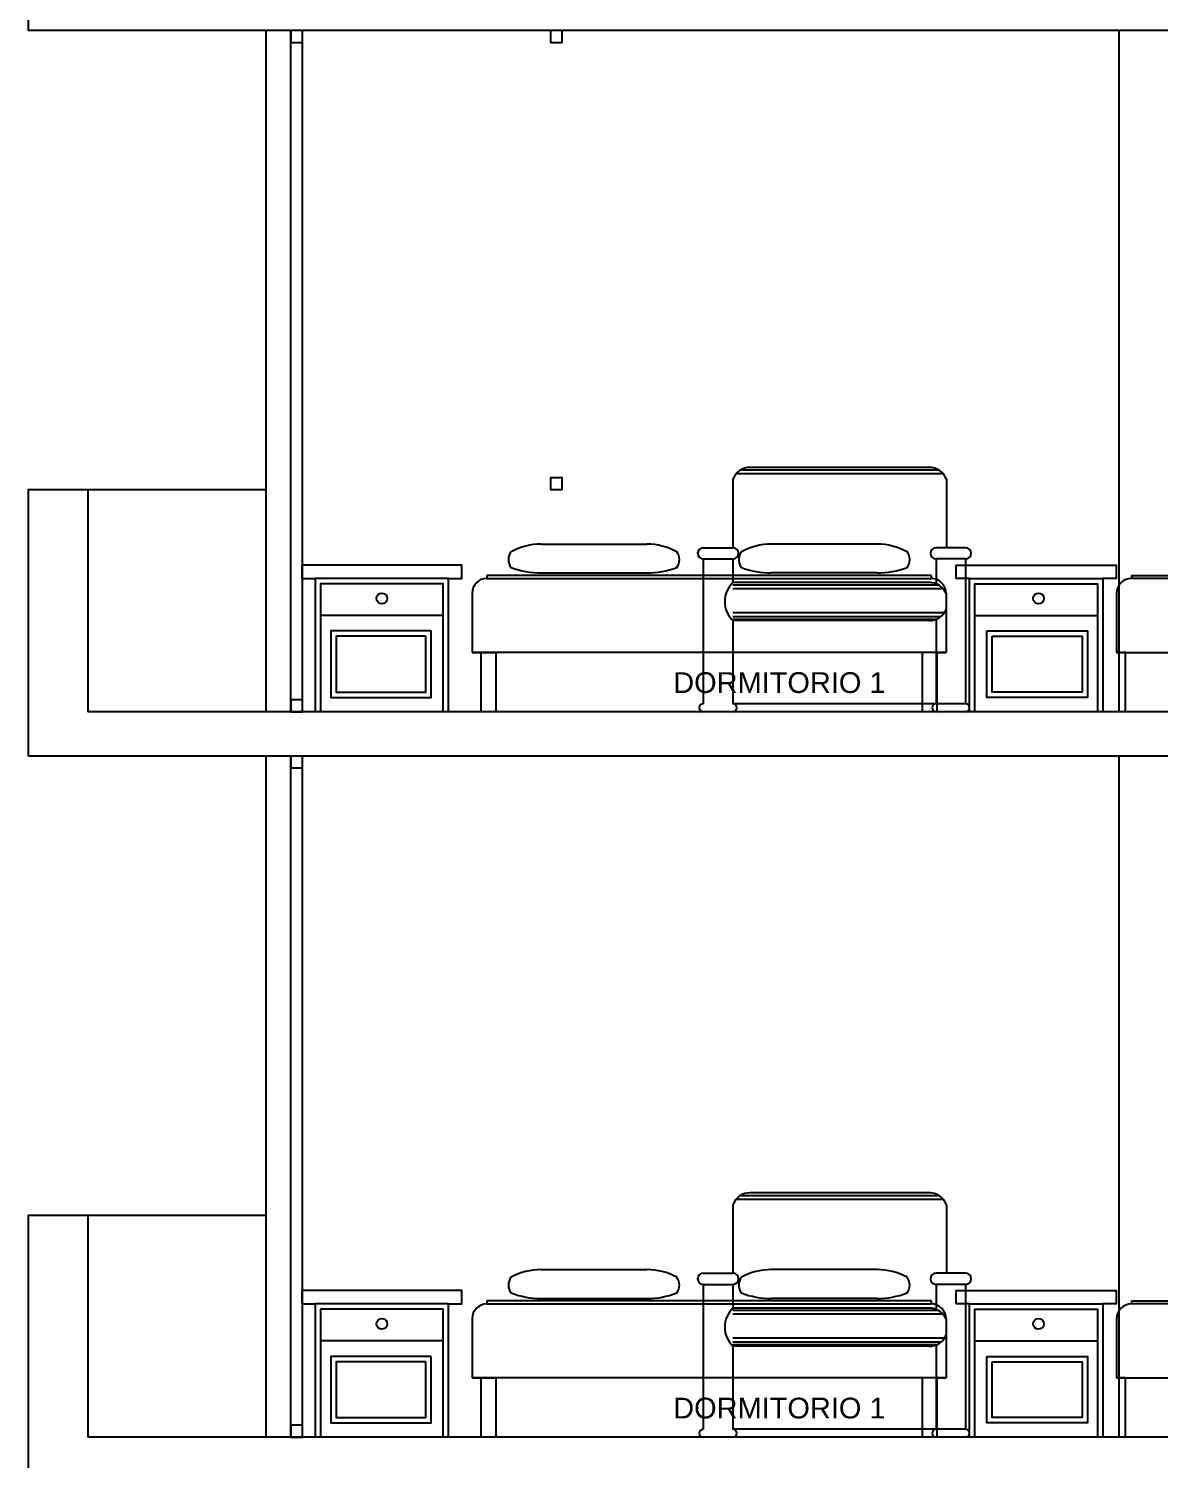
# Model space of a CAD drawing. Header units: millimetres. Extents: x 1217 to 2428, y 234 to 644.
# Drawn here: x 2231.036 to 2234.854, y 418.976 to 423.808 of the extents above; entities that cross this region are included whole.
import ezdxf

# ---------------------------------------------------------------- set-up
doc = ezdxf.new("R2010")
doc.units = ezdxf.units.MM
for name, color, linetype in [('0.1', 251, 'Continuous'), ('0.2', 2, 'Continuous'), ('0.3', 6, 'Continuous'), ('MURO', 5, 'Continuous'), ('Texto', 1, 'Continuous')]:
    doc.layers.add(name, color=color, linetype=linetype)
doc.styles.get("Standard").update_dxf_attribs({"font": 'arial.ttf'})

msp = doc.modelspace()

# ---------------------------------------------------------------- linework, layer by layer
at = {"layer": '0.1', "linetype": 'ByBlock'}
for p, q in [((2234.083707714443, 421.961020088465, -5.448792010253042e-07), (2232.583693896002, 421.9610200875337, -5.448792010253042e-07)), ((2232.583697702201, 421.9510200868259, -5.448792010253042e-07), (2234.083717067017, 421.9510200868259, -5.448792010253042e-07)), ((2234.759894773498, 421.9610200887135, -3.406358667695992e-07), (2236.659908591963, 421.9610200875338, -3.406358667695992e-07)), ((2236.659904785764, 421.951020086826, -3.406358667695992e-07), (2234.759908592, 421.951020086826, -3.406358667695992e-07)), ((2232.533707714455, 421.9010200879435, -5.448792010253042e-07), (2232.533707714455, 421.7010200877572, -5.448792010253042e-07)), ((2234.133707714431, 421.9010200879435, -5.448792010253042e-07), (2234.133707714431, 421.7010200877572, -5.448792010253042e-07)), ((2234.709894773511, 421.9010200879436, -3.406358667695992e-07), (2234.709894773511, 421.7010200877573, -3.406358667695992e-07)), ((2234.133707714431, 421.7010200877572, -5.448792010253042e-07), (2232.533707714455, 421.7010200868259, -5.448792010253042e-07)), ((2232.533707714455, 421.7010200877572, -5.448792010253042e-07), (2232.613707714471, 421.7010200877572, -5.448792010253042e-07)), ((2232.563707714482, 421.7010200877572, -5.448792010253042e-07), (2232.533707714455, 421.7010200877572, -5.448792010253042e-07)), ((2232.563707714482, 421.501020087571, -5.448792010253042e-07), (2232.563707714482, 421.7010200877572, -5.448792010253042e-07)), ((2232.613707714471, 421.7010200877572, -5.448792010253042e-07), (2232.613707714471, 421.501020087571, -5.448792010253042e-07)), ((2234.133707714431, 421.7010200877572, -5.448792010253042e-07), (2234.053707714415, 421.7010200877572, -5.448792010253042e-07)), ((2234.103707714403, 421.7010200877572, -5.448792010253042e-07), (2234.133707714431, 421.7010200877572, -5.448792010253042e-07)), ((2234.103707714403, 421.501020087571, -5.448792010253042e-07), (2234.103707714403, 421.7010200877572, -5.448792010253042e-07)), ((2234.709894773511, 421.7010200877573, -3.406358667695992e-07), (2234.789894773528, 421.7010200877573, -3.406358667695992e-07)), ((2234.739894773539, 421.7010200877573, -3.406358667695992e-07), (2234.709894773511, 421.7010200877573, -3.406358667695992e-07)), ((2234.739894773539, 421.7010200879727, -3.406358667695992e-07), (2236.709894773511, 421.701020086826, -3.406358667695992e-07)), ((2234.739894773539, 421.5010200875711, -3.406358667695992e-07), (2234.739894773539, 421.7010200877573, -3.406358667695992e-07)), ((2234.083707714443, 419.5110104386209, -4.97990662228745e-07), (2232.583693896002, 419.5110104376896, -4.97990662228745e-07)), ((2234.759894773498, 419.5110104388694, -2.9374732797304e-07), (2236.659908591963, 419.5110104376897, -2.9374732797304e-07)), ((2232.583697702201, 419.5010104369818, -4.97990662228745e-07), (2234.083717067017, 419.5010104369818, -4.97990662228745e-07)), ((2236.659904785764, 419.5010104369819, -2.9374732797304e-07), (2234.759908592, 419.5010104369819, -2.9374732797304e-07)), ((2232.533707714455, 419.4510104380994, -4.97990662228745e-07), (2232.533707714455, 419.2510104379131, -4.97990662228745e-07)), ((2234.133707714431, 419.4510104380994, -4.97990662228745e-07), (2234.133707714431, 419.2510104379131, -4.97990662228745e-07)), ((2234.709894773511, 419.4510104380995, -2.9374732797304e-07), (2234.709894773511, 419.2510104379132, -2.9374732797304e-07)), ((2234.133707714431, 419.2510104379131, -4.97990662228745e-07), (2232.533707714455, 419.2510104369818, -4.97990662228745e-07)), ((2232.533707714455, 419.2510104379131, -4.97990662228745e-07), (2232.613707714471, 419.2510104379131, -4.97990662228745e-07)), ((2232.563707714482, 419.2510104379131, -4.97990662228745e-07), (2232.533707714455, 419.2510104379131, -4.97990662228745e-07)), ((2232.563707714482, 419.0510104377269, -4.97990662228745e-07), (2232.563707714482, 419.2510104379131, -4.97990662228745e-07)), ((2232.613707714471, 419.2510104379131, -4.97990662228745e-07), (2232.613707714471, 419.0510104377269, -4.97990662228745e-07)), ((2234.133707714431, 419.2510104379131, -4.97990662228745e-07), (2234.053707714415, 419.2510104379131, -4.97990662228745e-07)), ((2234.103707714403, 419.2510104379131, -4.97990662228745e-07), (2234.133707714431, 419.2510104379131, -4.97990662228745e-07)), ((2234.103707714403, 419.0510104377269, -4.97990662228745e-07), (2234.103707714403, 419.2510104379131, -4.97990662228745e-07)), ((2234.709894773511, 419.2510104379132, -2.9374732797304e-07), (2234.789894773528, 419.2510104379132, -2.9374732797304e-07)), ((2234.739894773539, 419.2510104379132, -2.9374732797304e-07), (2234.709894773511, 419.2510104379132, -2.9374732797304e-07)), ((2234.739894773539, 419.2510104381286, -2.9374732797304e-07), (2236.709894773511, 419.2510104369819, -2.9374732797304e-07)), ((2234.739894773539, 419.051010437727, -2.9374732797304e-07), (2234.739894773539, 419.2510104379132, -2.9374732797304e-07))]:
    msp.add_line(p, q, dxfattribs=at)
at = {"layer": '0.1'}
for p, q in [((2234.053707714415, 421.7010200877572, -5.448792010253042e-07), (2234.053707714415, 421.501020087571, -5.448792010253042e-07)), ((2234.053707714415, 419.2510104379131, -4.97990662228745e-07), (2234.053707714415, 419.0510104377269, -4.97990662228745e-07))]:
    msp.add_line(p, q, dxfattribs=at)
at = {"layer": '0.1', "ltscale": 3}
for points, elevation in [([(2231.838075969239, 421.5010200875711), (2231.838075969239, 423.8010202886385)], -3.830394483932581e-07), ([(2231.236081931037, 422.2510231035834), (2231.838081930684, 422.2510231035834)], -3.427312752749645e-07), ([(2231.838075969239, 419.051010437727), (2231.838075969239, 421.3510106387944)], -3.361509095966988e-07), ([(2231.236081931037, 419.8010134537393), (2231.838081930684, 419.8010134537393)], -2.958427364784053e-07)]:
    msp.add_lwpolyline(points, dxfattribs=dict(at, elevation=elevation))
at = {"layer": '0.1', "linetype": 'ByBlock'}
for points, elevation in [([(2234.110818406703, 422.3165038851609), (2233.438311712894, 422.3165038851609)], -4.322386354054841e-07), ([(2234.081114223829, 422.3258342351352), (2233.472724539713, 422.3258342351352)], -4.322386354054841e-07), ([(2234.081114223829, 422.3258342351352), (2233.472724539713, 422.3258342351352)], -4.322386354054841e-07), ([(2233.4141375347, 422.2858067182412), (2233.4141375347, 422.0548775689264)], -4.288094928154546e-07), ([(2233.4141375347, 422.2858067182412), (2233.4141375347, 422.0548775689264)], -4.288094928154546e-07), ([(2234.124699199941, 422.3041884013971), (2233.424430916222, 422.3041884013971)], -4.322386354054841e-07), ([(2234.134992577679, 422.2858067284857), (2234.134992577679, 422.054877573583)], -4.288094928154546e-07), ([(2234.134992577679, 422.2858067284857), (2234.134992577679, 422.054877573583)], -4.288094928154546e-07), ([(2234.134992577679, 422.2858067284857), (2234.134992577679, 422.054877573583)], -4.288094928154546e-07), ([(2233.314137534665, 422.0548775689264), (2233.414137534642, 422.0548775689264)], -4.322386354054841e-07), ([(2233.314137534665, 422.0548775689264), (2233.414137534642, 422.0548775689264)], -4.322386354054841e-07), ([(2233.314137534724, 422.0169336339047), (2233.314137534724, 421.5277191735392)], -4.288094928154546e-07), ([(2233.314137534665, 422.0169336339047), (2233.414137534642, 422.0169336339047)], -4.322386354054841e-07), ([(2233.314137534724, 422.0169336339047), (2233.314137534724, 421.5277191735392)], -4.288094928154546e-07), ([(2233.314137534665, 422.0169336339047), (2233.414137534642, 422.0169336339047)], -4.322386354054841e-07), ([(2233.4141375347, 422.0169336339047), (2233.4141375347, 421.9370747021919)], -4.288094928154546e-07), ([(2233.4141375347, 422.0169336339047), (2233.4141375347, 421.9370747021919)], -4.288094928154546e-07), ([(2234.19997091052, 422.0548775689264), (2234.099970910543, 422.0548775689264)], -5.31572547554495e-07), ([(2234.19997091052, 422.0548775689264), (2234.099970910543, 422.0548775689264)], -5.31572547554495e-07), ([(2234.099970910543, 422.0169336339047), (2234.099970910543, 421.9370747021919)], -5.281434049644656e-07), ([(2234.19997091052, 422.0169336339047), (2234.099970910543, 422.0169336339047)], -5.31572547554495e-07), ([(2234.099970910543, 422.0169336339047), (2234.099970910543, 421.9370747021919)], -5.281434049644656e-07), ([(2234.19997091052, 422.0169336339047), (2234.099970910543, 422.0169336339047)], -5.31572547554495e-07), ([(2234.19997091052, 422.0169336339047), (2234.19997091052, 421.5277191735392)], -5.281434049644656e-07), ([(2234.19997091052, 422.0169336339047), (2234.19997091052, 421.5277191735392)], -5.281434049644656e-07), ([(2232.453890154419, 421.9510200868259), (2232.498890154461, 421.9510200868259), (2232.498890154461, 421.9960200867514), (2232.003890154465, 421.9960200867514), (2231.958890154423, 421.9960200867514), (2231.958890154423, 421.9510200868259), (2232.003890154465, 421.9510200868259)], -5.456669367695108e-07), ([(2234.213525274467, 421.9510200868259), (2234.168525274425, 421.9510200868259), (2234.168525274425, 421.9960200867514), (2234.66352527442, 421.9960200867514), (2234.708525274462, 421.9960200867514), (2234.708525274462, 421.9510200868259), (2234.66352527442, 421.9510200868259)], -5.456669367695108e-07), ([(2232.453890154419, 421.501020087571), (2232.453890154419, 421.9510200868259), (2232.003890154465, 421.9510200868259), (2232.003890154465, 421.501020087571)], -5.456669367695108e-07), ([(2232.435890154495, 421.501020087571), (2232.435890154495, 421.9330200876008), (2232.021890154505, 421.9330200876008), (2232.021890154505, 421.501020087571)], -5.456669367695108e-07), ([(2232.583693896002, 421.9610200875337), (2232.583707714501, 421.9510200877572)], -5.448792010253042e-07), ([(2234.081114129765, 421.9370747021919), (2233.4141375347, 421.9370747021919)], -4.322386354054841e-07), ([(2234.081114129765, 421.9370747021919), (2233.4141375347, 421.9370747021919)], -4.322386354054841e-07), ([(2234.10918075634, 421.9287550346514), (2233.4141375347, 421.9287550346514)], -4.322386354054841e-07), ([(2234.083707714443, 421.9610200875337), (2234.083693895944, 421.9510200877572)], -5.448792010253042e-07), ([(2234.213525274467, 421.501020087571), (2234.213525274467, 421.9510200868259), (2234.66352527442, 421.9510200868259), (2234.66352527442, 421.501020087571)], -5.456669367695108e-07), ([(2234.231525274391, 421.501020087571), (2234.231525274391, 421.9330200876008), (2234.64552527438, 421.9330200876008), (2234.64552527438, 421.501020087571)], -5.456669367695108e-07), ([(2234.7598947735, 421.9610200875338), (2234.759908591998, 421.9510200877573)], -3.406358667695992e-07), ([(2234.124197901188, 421.9160300334503), (2233.4141375347, 421.9160300334503)], -4.322386354054841e-07), ([(2234.124197901188, 421.9160300334503), (2233.4141375347, 421.9160300334503)], -4.322386354054841e-07), ([(2234.134992575816, 421.8485114397069), (2234.134992575816, 421.8970471871605)], -4.322386354054841e-07), ([(2232.435890154495, 421.8261150705526), (2232.021890154505, 421.8261150705526)], -5.415667795283774e-07), ([(2234.12837537025, 421.8351037920972), (2233.4141375347, 421.8351037920972)], -4.322386354054841e-07), ([(2234.231525274391, 421.8261150705526), (2234.64552527438, 421.8261150705526)], -5.415667795283774e-07), ([(2234.115836845323, 421.8214045548399), (2233.4141375347, 421.8214045548399)], -4.322386354054841e-07), ([(2234.099970910543, 421.8123471615424), (2233.4141375347, 421.8123471615424)], -4.322386354054841e-07), ([(2234.099970910543, 421.8123471615424), (2233.4141375347, 421.8123471615424)], -4.322386354054841e-07), ([(2233.4141375347, 421.8084839246755), (2233.4141375347, 421.5277191735392)], -4.288094928154546e-07), ([(2234.076405549092, 421.8084839246755), (2233.4141375347, 421.8084839246755)], -4.322386354054841e-07), ([(2233.4141375347, 421.8084839246755), (2233.4141375347, 421.5277191735392)], -4.288094928154546e-07), ([(2234.076405549092, 421.8084839246755), (2233.4141375347, 421.8084839246755)], -4.322386354054841e-07), ([(2234.099970910543, 421.8123471615424), (2234.099970910543, 421.5315824104061)], -4.322386354054841e-07), ([(2234.099970910543, 421.8084839246755), (2234.099970910543, 421.5277191735392)], -5.281434049644656e-07), ([(2234.19997091052, 421.5277191735392), (2233.4141375347, 421.5277191735392)], -4.288094928154546e-07), ([(2234.19997091052, 421.5277191735392), (2233.4141375347, 421.5277191735392)], -4.288094928154546e-07), ([(2234.124699199941, 419.854178751553), (2233.424430916222, 419.854178751553)], -3.853500966089249e-07), ([(2234.110818406703, 419.8664942353168), (2233.438311712894, 419.8664942353168)], -3.853500966089249e-07), ([(2234.081114223829, 419.8758245852911), (2233.472724539713, 419.8758245852911)], -3.853500966089249e-07), ([(2234.081114223829, 419.8758245852911), (2233.472724539713, 419.8758245852911)], -3.853500966089249e-07), ([(2233.4141375347, 419.8357970683971), (2233.4141375347, 419.6048679190823)], -3.819209540188954e-07), ([(2233.4141375347, 419.8357970683971), (2233.4141375347, 419.6048679190823)], -3.819209540188954e-07), ([(2234.134992577679, 419.8357970786416), (2234.134992577679, 419.6048679237389)], -3.819209540188954e-07), ([(2234.134992577679, 419.8357970786416), (2234.134992577679, 419.6048679237389)], -3.819209540188954e-07), ([(2234.134992577679, 419.8357970786416), (2234.134992577679, 419.6048679237389)], -3.819209540188954e-07), ([(2233.314137534665, 419.6048679190823), (2233.414137534642, 419.6048679190823)], -3.853500966089249e-07), ([(2233.314137534665, 419.6048679190823), (2233.414137534642, 419.6048679190823)], -3.853500966089249e-07), ([(2234.19997091052, 419.6048679190823), (2234.099970910543, 419.6048679190823)], -4.846840087579359e-07), ([(2234.19997091052, 419.6048679190823), (2234.099970910543, 419.6048679190823)], -4.846840087579359e-07), ([(2233.314137534724, 419.5669239840606), (2233.314137534724, 419.0777095236951)], -3.819209540188954e-07), ([(2233.314137534665, 419.5669239840606), (2233.414137534642, 419.5669239840606)], -3.853500966089249e-07), ([(2233.314137534724, 419.5669239840606), (2233.314137534724, 419.0777095236951)], -3.819209540188954e-07), ([(2233.314137534665, 419.5669239840606), (2233.414137534642, 419.5669239840606)], -3.853500966089249e-07), ([(2233.4141375347, 419.5669239840606), (2233.4141375347, 419.4870650523478)], -3.819209540188954e-07), ([(2233.4141375347, 419.5669239840606), (2233.4141375347, 419.4870650523478)], -3.819209540188954e-07), ([(2234.099970910543, 419.5669239840606), (2234.099970910543, 419.4870650523478)], -4.812548661679064e-07), ([(2234.19997091052, 419.5669239840606), (2234.099970910543, 419.5669239840606)], -4.846840087579359e-07), ([(2234.099970910543, 419.5669239840606), (2234.099970910543, 419.4870650523478)], -4.812548661679064e-07), ([(2234.19997091052, 419.5669239840606), (2234.099970910543, 419.5669239840606)], -4.846840087579359e-07), ([(2234.19997091052, 419.5669239840606), (2234.19997091052, 419.0777095236951)], -4.812548661679064e-07), ([(2234.19997091052, 419.5669239840606), (2234.19997091052, 419.0777095236951)], -4.812548661679064e-07), ([(2232.453890154419, 419.5010104369818), (2232.498890154461, 419.5010104369818), (2232.498890154461, 419.5460104369073), (2232.003890154465, 419.5460104369073), (2231.958890154423, 419.5460104369073), (2231.958890154423, 419.5010104369818), (2232.003890154465, 419.5010104369818)], -4.987783979729517e-07), ([(2232.583693896002, 419.5110104376896), (2232.583707714501, 419.5010104379131)], -4.97990662228745e-07), ([(2234.083707714443, 419.5110104376896), (2234.083693895944, 419.5010104379131)], -4.97990662228745e-07), ([(2234.213525274467, 419.5010104369818), (2234.168525274425, 419.5010104369818), (2234.168525274425, 419.5460104369073), (2234.66352527442, 419.5460104369073), (2234.708525274462, 419.5460104369073), (2234.708525274462, 419.5010104369818), (2234.66352527442, 419.5010104369818)], -4.987783979729517e-07), ([(2234.7598947735, 419.5110104376897), (2234.759908591998, 419.5010104379132)], -2.9374732797304e-07), ([(2232.453890154419, 419.0510104377269), (2232.453890154419, 419.5010104369818), (2232.003890154465, 419.5010104369818), (2232.003890154465, 419.0510104377269)], -4.987783979729517e-07), ([(2232.435890154495, 419.0510104377269), (2232.435890154495, 419.4830104377567), (2232.021890154505, 419.4830104377567), (2232.021890154505, 419.0510104377269)], -4.987783979729517e-07), ([(2234.081114129765, 419.4870650523478), (2233.4141375347, 419.4870650523478)], -3.853500966089249e-07), ([(2234.081114129765, 419.4870650523478), (2233.4141375347, 419.4870650523478)], -3.853500966089249e-07), ([(2234.10918075634, 419.4787453848073), (2233.4141375347, 419.4787453848073)], -3.853500966089249e-07), ([(2234.124197901188, 419.4660203836062), (2233.4141375347, 419.4660203836062)], -3.853500966089249e-07), ([(2234.124197901188, 419.4660203836062), (2233.4141375347, 419.4660203836062)], -3.853500966089249e-07), ([(2234.213525274467, 419.0510104377269), (2234.213525274467, 419.5010104369818), (2234.66352527442, 419.5010104369818), (2234.66352527442, 419.0510104377269)], -4.987783979729517e-07), ([(2234.231525274391, 419.0510104377269), (2234.231525274391, 419.4830104377567), (2234.64552527438, 419.4830104377567), (2234.64552527438, 419.0510104377269)], -4.987783979729517e-07), ([(2234.134992575816, 419.3985017898628), (2234.134992575816, 419.4470375373164)], -3.853500966089249e-07), ([(2232.435890154495, 419.3761054207085), (2232.021890154505, 419.3761054207085)], -4.946782407318182e-07), ([(2234.12837537025, 419.3850941422531), (2233.4141375347, 419.3850941422531)], -3.853500966089249e-07), ([(2234.115836845323, 419.3713949049958), (2233.4141375347, 419.3713949049958)], -3.853500966089249e-07), ([(2234.099970910543, 419.3623375116983), (2233.4141375347, 419.3623375116983)], -3.853500966089249e-07), ([(2234.099970910543, 419.3623375116983), (2233.4141375347, 419.3623375116983)], -3.853500966089249e-07), ([(2233.4141375347, 419.3584742748314), (2233.4141375347, 419.0777095236951)], -3.819209540188954e-07), ([(2234.076405549092, 419.3584742748314), (2233.4141375347, 419.3584742748314)], -3.853500966089249e-07), ([(2233.4141375347, 419.3584742748314), (2233.4141375347, 419.0777095236951)], -3.819209540188954e-07), ([(2234.076405549092, 419.3584742748314), (2233.4141375347, 419.3584742748314)], -3.853500966089249e-07), ([(2234.099970910543, 419.3623375116983), (2234.099970910543, 419.081572760562)], -3.853500966089249e-07), ([(2234.099970910543, 419.3584742748314), (2234.099970910543, 419.0777095236951)], -4.812548661679064e-07), ([(2234.231525274391, 419.3761054207085), (2234.64552527438, 419.3761054207085)], -4.946782407318182e-07), ([(2234.19997091052, 419.0777095236951), (2233.4141375347, 419.0777095236951)], -3.819209540188954e-07), ([(2234.19997091052, 419.0777095236951), (2233.4141375347, 419.0777095236951)], -3.819209540188954e-07)]:
    msp.add_lwpolyline(points, dxfattribs=dict(at, elevation=elevation))
at = {"layer": '0.1'}
for points, elevation in [([(2232.766262997688, 422.0668931945125), (2233.123707384617, 422.0668931963752)], -5.448792010253042e-07), ([(2233.901151771589, 422.0668931945125), (2233.543707384659, 422.0668931963752)], -5.448792010253042e-07), ([(2232.766262997688, 421.9695107226158), (2233.123707384617, 421.9695107244785)], -5.448792010253042e-07), ([(2233.901151771589, 421.9695107226158), (2233.543707384659, 421.9695107244785)], -5.448792010253042e-07), ([(2232.766262997688, 419.6168835446684), (2233.123707384617, 419.6168835465311)], -4.97990662228745e-07), ([(2233.901151771589, 419.6168835446684), (2233.543707384659, 419.6168835465311)], -4.97990662228745e-07), ([(2232.766262997688, 419.5195010727717), (2233.123707384617, 419.5195010746344)], -4.97990662228745e-07), ([(2233.901151771589, 419.5195010727717), (2233.543707384659, 419.5195010746344)], -4.97990662228745e-07)]:
    msp.add_lwpolyline(points, dxfattribs=dict(at, elevation=elevation))
at = {"layer": '0.1', "linetype": 'ByBlock'}
for points, elevation in [([(2232.395288335207, 421.7737925617854), (2232.056045782567, 421.7737925617854), (2232.056045782567, 421.549026860566), (2232.395288335207, 421.549026860566)], -5.415667795283774e-07), ([(2234.272127093679, 421.7737925617854), (2234.611369646319, 421.7737925617854), (2234.611369646319, 421.549026860566), (2234.272127093679, 421.549026860566)], -5.415667795283774e-07), ([(2232.377288335167, 421.7557925625603), (2232.074045782607, 421.7557925625603), (2232.074045782607, 421.5670268597911), (2232.377288335167, 421.5670268597911)], -5.415667795283774e-07), ([(2234.290127093719, 421.7557925625603), (2234.593369646278, 421.7557925625603), (2234.593369646278, 421.5670268597911), (2234.290127093719, 421.5670268597911)], -5.415667795283774e-07), ([(2232.395288335207, 419.3237829119413), (2232.056045782567, 419.3237829119413), (2232.056045782567, 419.0990172107219), (2232.395288335207, 419.0990172107219)], -4.946782407318182e-07), ([(2234.272127093679, 419.3237829119413), (2234.611369646319, 419.3237829119413), (2234.611369646319, 419.0990172107219), (2234.272127093679, 419.0990172107219)], -4.946782407318182e-07), ([(2232.377288335167, 419.3057829127162), (2232.074045782607, 419.3057829127162), (2232.074045782607, 419.117017209947), (2232.377288335167, 419.117017209947)], -4.946782407318182e-07), ([(2234.290127093719, 419.3057829127162), (2234.593369646278, 419.3057829127162), (2234.593369646278, 419.117017209947), (2234.290127093719, 419.117017209947)], -4.946782407318182e-07)]:
    msp.add_lwpolyline(points, close=True, dxfattribs=dict(at, elevation=elevation))
for centre in [(2232.228890154442, 421.8835851370255, -5.415667795283774e-07), (2234.446135920015, 421.8835851370255, -5.415667795283774e-07), (2232.228890154442, 419.4335754871814, -4.946782407318182e-07), (2234.446135920015, 419.4335754871814, -4.946782407318182e-07)]:
    msp.add_circle(centre, 0.01818143930180339, dxfattribs=at)
for centre, radius, start, end in [((2233.470370272893, 422.2663903701638, -4.322386354054841e-07), 0.05949046692540793, 87.73197050073406, 160.9509498841658), ((2233.470370272893, 422.2663903701638, -4.322386354054841e-07), 0.05949046692540793, 87.73197050073406, 160.9509498841658), ((2234.078759839429, 422.2663903748204, -4.322386354054841e-07), 0.05949046692540793, 19.04905011583411, 92.26802949926592), ((2234.078759839429, 422.2663903748204, -4.322386354054841e-07), 0.05949046692540793, 19.04905011583411, 92.26802949926592), ((2232.766262997688, 421.8562354982729, -5.448792010253042e-07), 0.2106576962055347, 90, 118.6351779363075), ((2232.69972314021, 422.0145854900489, -5.448792010253042e-07), 0.0434601425285245, 142.3584965435529, 217.641503456447), ((2233.314137534665, 422.0359056014155, -4.288094928154546e-07), 0.01897196751087904, 90, 270), ((2233.314137534665, 422.0359056014155, -4.288094928154546e-07), 0.01897196751087904, 90, 270), ((2233.414137534642, 422.0359056014155, -4.288094928154546e-07), 0.01897196751087904, 270, 90), ((2233.414137534642, 422.0359056014155, -4.288094928154546e-07), 0.01897196751087904, 270, 90), ((2234.099970910543, 422.0359056014155, -5.281434049644656e-07), 0.01897196751087904, 90, 270), ((2234.099970910543, 422.0359056014155, -5.281434049644656e-07), 0.01897196751087904, 90, 270), ((2234.19997091052, 422.0359056014155, -5.281434049644656e-07), 0.01897196751087904, 270, 90), ((2234.19997091052, 422.0359056014155, -5.281434049644656e-07), 0.01897196751087904, 270, 90), ((2232.766262997688, 422.25373887428, -5.448792010253042e-07), 0.284228151571254, 249.1951986211315, 270), ((2232.583707714501, 421.9010200879435, -5.448792010253042e-07), 0.05, 90, 180), ((2233.475569894964, 421.8727793134337, -4.322386354054841e-07), 0.08892599119674877, 133.6955059256374, 226.3044940743626), ((2233.475569894964, 421.8727793134337, -4.322386354054841e-07), 0.08892599119674877, 133.6955059256374, 226.3044940743626), ((2234.078759839429, 421.8776308381518, -4.322386354054841e-07), 0.05949046692540793, 19.04905011583411, 92.26802949926592), ((2234.078759839429, 421.8776308381518, -4.322386354054841e-07), 0.05949046692540793, 19.04905011583411, 92.26802949926592), ((2234.083707714385, 421.9010200879435, -5.448792010253042e-07), 0.05, 0, 90), ((2234.759894773558, 421.9010200879436, -3.406358667695992e-07), 0.05, 90, 180), ((2234.078759839429, 421.8679277887156, -4.322386354054841e-07), 0.05949046692540793, 267.7319705007341, 340.950949941133), ((2234.078759839429, 421.8679277887156, -4.322386354054841e-07), 0.05949046692540793, 267.7319705007341, 340.950949941133), ((2233.314137534724, 421.5143665140083, -4.288094928154546e-07), 0.01335265953093767, 90, 270), ((2233.314137534724, 421.5143665140083, -4.288094928154546e-07), 0.01335265953093767, 90, 270), ((2233.4141375347, 421.5143665140083, -4.288094928154546e-07), 0.01335265953093767, 270, 90), ((2233.4141375347, 421.5143665140083, -4.288094928154546e-07), 0.01335265953093767, 270, 90), ((2234.099970910543, 421.5143665140083, -5.281434049644656e-07), 0.01335265953093767, 90, 270), ((2234.099970910543, 421.5143665140083, -5.281434049644656e-07), 0.01335265953093767, 90, 270), ((2234.19997091052, 421.5143665140083, -5.281434049644656e-07), 0.01335265953093767, 270, 90), ((2234.19997091052, 421.5143665140083, -5.281434049644656e-07), 0.01335265953093767, 270, 90), ((2233.470370272893, 419.8163807203197, -3.853500966089249e-07), 0.05949046692540793, 87.73197050073406, 160.9509498841659), ((2233.470370272893, 419.8163807203197, -3.853500966089249e-07), 0.05949046692540793, 87.73197050073406, 160.9509498841659), ((2234.078759839429, 419.8163807249763, -3.853500966089249e-07), 0.05949046692540793, 19.0490501158341, 92.26802949926592), ((2234.078759839429, 419.8163807249763, -3.853500966089249e-07), 0.05949046692540793, 19.0490501158341, 92.26802949926592), ((2232.766262997688, 419.4062258484288, -4.97990662228745e-07), 0.2106576962055347, 90, 118.6351779363075), ((2233.314137534665, 419.5858959515714, -3.819209540188954e-07), 0.01897196751087904, 90, 270), ((2233.314137534665, 419.5858959515714, -3.819209540188954e-07), 0.01897196751087904, 90, 270), ((2233.414137534642, 419.5858959515714, -3.819209540188954e-07), 0.01897196751087904, 270, 90), ((2233.414137534642, 419.5858959515714, -3.819209540188954e-07), 0.01897196751087904, 270, 90), ((2234.099970910543, 419.5858959515714, -4.812548661679064e-07), 0.01897196751087904, 90, 270), ((2234.099970910543, 419.5858959515714, -4.812548661679064e-07), 0.01897196751087904, 90, 270), ((2234.19997091052, 419.5858959515714, -4.812548661679064e-07), 0.01897196751087904, 270, 90), ((2234.19997091052, 419.5858959515714, -4.812548661679064e-07), 0.01897196751087904, 270, 90), ((2232.69972314021, 419.5645758402048, -4.97990662228745e-07), 0.0434601425285245, 142.3584965435529, 217.641503456447), ((2232.766262997688, 419.8037292244359, -4.97990662228745e-07), 0.284228151571254, 249.1951986211315, 270), ((2232.583707714501, 419.4510104380994, -4.97990662228745e-07), 0.05, 90, 180), ((2233.475569894964, 419.4227696635896, -3.853500966089249e-07), 0.08892599119674877, 133.6955059256374, 226.3044940743626), ((2233.475569894964, 419.4227696635896, -3.853500966089249e-07), 0.08892599119674877, 133.6955059256374, 226.3044940743626), ((2234.078759839429, 419.4276211883077, -3.853500966089249e-07), 0.05949046692540793, 19.0490501158341, 92.26802949926592), ((2234.078759839429, 419.4276211883077, -3.853500966089249e-07), 0.05949046692540793, 19.0490501158341, 92.26802949926592), ((2234.083707714385, 419.4510104380994, -4.97990662228745e-07), 0.05, 0, 90), ((2234.759894773558, 419.4510104380995, -2.9374732797304e-07), 0.05, 90, 180), ((2234.078759839429, 419.4179181388715, -3.853500966089249e-07), 0.05949046692540793, 267.7319705007341, 340.950949941133), ((2234.078759839429, 419.4179181388715, -3.853500966089249e-07), 0.05949046692540793, 267.7319705007341, 340.950949941133), ((2233.314137534724, 419.0643568641642, -3.819209540188954e-07), 0.01335265953093767, 90, 270), ((2233.314137534724, 419.0643568641642, -3.819209540188954e-07), 0.01335265953093767, 90, 270), ((2233.4141375347, 419.0643568641642, -3.819209540188954e-07), 0.01335265953093767, 270, 90), ((2233.4141375347, 419.0643568641642, -3.819209540188954e-07), 0.01335265953093767, 270, 90), ((2234.099970910543, 419.0643568641642, -4.812548661679064e-07), 0.01335265953093767, 90, 270), ((2234.099970910543, 419.0643568641642, -4.812548661679064e-07), 0.01335265953093767, 90, 270), ((2234.19997091052, 419.0643568641642, -4.812548661679064e-07), 0.01335265953093767, 270, 90), ((2234.19997091052, 419.0643568641642, -4.812548661679064e-07), 0.01335265953093767, 270, 90)]:
    msp.add_arc(centre, radius, start, end, dxfattribs=at)
at = {"layer": '0.1'}
for centre, radius, start, end in [((2233.123707384617, 421.8562355001355, -5.448792010253042e-07), 0.2106576962055347, 61.36482206369252, 90), ((2233.543707384659, 421.8562355001355, -5.448792010253042e-07), 0.2106576962055347, 90, 118.6351779363075), ((2233.901151771589, 421.8562354982729, -5.448792010253042e-07), 0.2106576962055347, 61.36482206369252, 90), ((2233.190247242096, 422.0145854919116, -5.448792010253042e-07), 0.0434601425285245, 322.358496543553, 37.64150345644702), ((2233.477167527181, 422.0145854919116, -5.448792010253042e-07), 0.0434601425285245, 142.3584965435529, 217.641503456447), ((2233.967691629067, 422.0145854900489, -5.448792010253042e-07), 0.0434601425285245, 322.358496543553, 37.64150345644702), ((2233.123707384617, 422.2537388761426, -5.448792010253042e-07), 0.284228151571254, 270, 290.8048013788684), ((2233.543707384659, 422.2537388761426, -5.448792010253042e-07), 0.284228151571254, 249.1951986211315, 270), ((2233.901151771589, 422.25373887428, -5.448792010253042e-07), 0.284228151571254, 270, 290.8048013788684), ((2233.123707384617, 419.4062258502914, -4.97990662228745e-07), 0.2106576962055347, 61.36482206369252, 90), ((2233.543707384659, 419.4062258502914, -4.97990662228745e-07), 0.2106576962055347, 90, 118.6351779363075), ((2233.901151771589, 419.4062258484288, -4.97990662228745e-07), 0.2106576962055347, 61.36482206369252, 90), ((2233.190247242096, 419.5645758420675, -4.97990662228745e-07), 0.0434601425285245, 322.358496543553, 37.64150345644702), ((2233.477167527181, 419.5645758420675, -4.97990662228745e-07), 0.0434601425285245, 142.3584965435529, 217.641503456447), ((2233.967691629067, 419.5645758402048, -4.97990662228745e-07), 0.0434601425285245, 322.358496543553, 37.64150345644702), ((2233.123707384617, 419.8037292262985, -4.97990662228745e-07), 0.284228151571254, 270, 290.8048013788684), ((2233.543707384659, 419.8037292262985, -4.97990662228745e-07), 0.284228151571254, 249.1951986211315, 270), ((2233.901151771589, 419.8037292244359, -4.97990662228745e-07), 0.284228151571254, 270, 290.8048013788684)]:
    msp.add_arc(centre, radius, start, end, dxfattribs=at)
at = {"layer": '0.2', "ltscale": 3}
for points, elevation in [([(2231.920916687718, 421.5010200875711), (2231.920916687718, 423.8010202886385)], -4.05163056396455e-07), ([(2231.960916390386, 421.5010200875711), (2231.960916390386, 423.8010202886385)], -4.04084549522495e-07), ([(2231.920916687718, 419.051010437727), (2231.920916687718, 421.3510106387944)], -3.582745175998958e-07), ([(2231.960916390386, 419.051010437727), (2231.960916390386, 421.3510106387944)], -3.571960107259357e-07)]:
    msp.add_lwpolyline(points, dxfattribs=dict(at, elevation=elevation))
at = {"layer": '0.3'}
for points, elevation in [([(2231.920916687718, 423.7610329540509), (2231.960916687755, 423.7610329540509), (2231.960916687755, 423.8010329540299), (2231.920916687718, 423.8010329540299), (2231.920916687718, 423.7610329540509)], -4.337386565612265e-07), ([(2231.920916687718, 423.7610329540509), (2231.960916687755, 423.7610329540509), (2231.960916687755, 423.8010329540299), (2231.920916687718, 423.8010329540299), (2231.920916687718, 423.7610329540509)], -4.337386565612265e-07), ([(2231.920916687718, 423.761029737436), (2231.960916687755, 423.761029737436), (2231.960916687755, 423.8010297374151), (2231.920916687718, 423.8010297374151), (2231.920916687718, 423.761029737436)], -4.337386565612265e-07), ([(2231.920916687718, 423.761029737436), (2231.960916687755, 423.761029737436), (2231.960916687755, 423.8010297374151), (2231.920916687718, 423.8010297374151), (2231.920916687718, 423.761029737436)], -4.337386565612265e-07), ([(2232.797888624727, 423.7610329540508), (2232.837888624765, 423.7610329540508), (2232.837888624765, 423.8010329540299), (2232.797888624727, 423.8010329540299), (2232.797888624727, 423.7610329540508)], -3.868501177646673e-07), ([(2232.797888624727, 423.7610329540508), (2232.837888624765, 423.7610329540508), (2232.837888624765, 423.8010329540299), (2232.797888624727, 423.8010329540299), (2232.797888624727, 423.7610329540508)], -3.868501177646673e-07), ([(2232.797888624727, 423.761029737436), (2232.837888624765, 423.761029737436), (2232.837888624765, 423.801029737415), (2232.797888624727, 423.801029737415), (2232.797888624727, 423.761029737436)], -3.868501177646673e-07), ([(2232.797888624727, 423.761029737436), (2232.837888624765, 423.761029737436), (2232.837888624765, 423.801029737415), (2232.797888624727, 423.801029737415), (2232.797888624727, 423.761029737436)], -3.868501177646673e-07), ([(2232.797888624727, 423.7610202886594), (2232.837888624765, 423.7610202886594), (2232.837888624765, 423.8010202886385), (2232.797888624727, 423.8010202886385), (2232.797888624727, 423.7610202886594)], -3.868501177646673e-07), ([(2232.797888624727, 423.7610202886594), (2232.837888624765, 423.7610202886594), (2232.837888624765, 423.8010202886385), (2232.797888624727, 423.8010202886385), (2232.797888624727, 423.7610202886594)], -3.868501177646673e-07), ([(2232.797888624727, 422.2510295363475), (2232.837888624765, 422.2510295363475), (2232.837888624765, 422.2910295363265), (2232.797888624727, 422.2910295363265), (2232.797888624727, 422.2510295363475)], -3.321906937606451e-07), ([(2231.920916687718, 421.5010200875711), (2231.960916687755, 421.5010200875711), (2231.960916687755, 421.5410200875501), (2231.920916687718, 421.5410200875501), (2231.920916687718, 421.5010200875711)], -3.372388787017941e-07), ([(2231.920916687718, 421.5010200875711), (2231.960916687755, 421.5010200875711), (2231.960916687755, 421.5410200875501), (2231.920916687718, 421.5410200875501), (2231.920916687718, 421.5010200875711)], -3.372388787017941e-07), ([(2231.920916687718, 421.3110233042068), (2231.960916687755, 421.3110233042068), (2231.960916687755, 421.3510233041858), (2231.920916687718, 421.3510233041858), (2231.920916687718, 421.3110233042068)], -3.868501177646673e-07), ([(2231.920916687718, 421.3110233042068), (2231.960916687755, 421.3110233042068), (2231.960916687755, 421.3510233041858), (2231.920916687718, 421.3510233041858), (2231.920916687718, 421.3110233042068)], -3.868501177646673e-07), ([(2231.920916687718, 421.3110200875919), (2231.960916687755, 421.3110200875919), (2231.960916687755, 421.351020087571), (2231.920916687718, 421.351020087571), (2231.920916687718, 421.3110200875919)], -3.868501177646673e-07), ([(2231.920916687718, 421.3110200875919), (2231.960916687755, 421.3110200875919), (2231.960916687755, 421.351020087571), (2231.920916687718, 421.351020087571), (2231.920916687718, 421.3110200875919)], -3.868501177646673e-07), ([(2231.920916687718, 419.051010437727), (2231.960916687755, 419.051010437727), (2231.960916687755, 419.091010437706), (2231.920916687718, 419.091010437706), (2231.920916687718, 419.051010437727)], -2.903503399052349e-07), ([(2231.920916687718, 419.051010437727), (2231.960916687755, 419.051010437727), (2231.960916687755, 419.091010437706), (2231.920916687718, 419.091010437706), (2231.920916687718, 419.051010437727)], -2.903503399052349e-07)]:
    msp.add_lwpolyline(points, dxfattribs=dict(at, elevation=elevation))
at = {"layer": 'MURO', "ltscale": 3}
msp.add_line((2234.718529889083, 419.051010437727, -3.399615789681081e-07), (2234.718529889083, 421.3510106387944, -3.399615789681081e-07), dxfattribs=at)
for points, elevation in [([(2231.036081931036, 423.8010297374151), (2231.036081931036, 424.7010297374151), (2231.236081931037, 424.7010297374151), (2231.236081931037, 423.9510297374152)], -4.728515948370569e-07), ([(2234.718529889083, 423.8010297374151), (2231.036081931036, 423.8010297374151)], -4.533221372170292e-07), ([(2234.718529889083, 423.801029737415), (2231.644901418997, 423.8010297374151)], -4.259677713537635e-07), ([(2238.571088173407, 423.8010297374149), (2232.715047906249, 423.801029737415)], -3.790792325572043e-07), ([(2234.718529889083, 421.5010200875711), (2234.718529889083, 423.8010202886385)], -3.868501177646673e-07), ([(2231.036081931036, 421.351020087571), (2231.036081931036, 422.251020087571), (2231.236081931037, 422.251020087571), (2231.236081931037, 421.5010200875711)], -4.259630560404977e-07), ([(2234.718529889083, 421.5010200875711), (2231.236081931037, 421.5010200875711)], -4.337386565612265e-07), ([(2238.571088173407, 421.5010200875711), (2232.91504790625, 421.5010200875711)], -3.868501177646673e-07), ([(2234.718529889083, 421.351020087571), (2231.036081931036, 421.351020087571)], -4.0643359842047e-07), ([(2234.718529889083, 421.3510200875709), (2231.644901418997, 421.351020087571)], -3.790792325572043e-07), ([(2238.571088173407, 421.3510200875708), (2232.715047906249, 421.3510200875709)], -3.321906937606451e-07), ([(2234.718529889083, 419.051010437727), (2234.718529889083, 421.3510106387944)], -3.399615789681081e-07), ([(2231.036081931036, 418.9010104377269), (2231.036081931036, 419.8010104377269), (2231.236081931037, 419.8010104377269), (2231.236081931037, 419.051010437727)], -3.790745172439385e-07), ([(2234.718529889083, 419.051010437727), (2231.236081931037, 419.051010437727)], -3.868501177646673e-07), ([(2238.571088173407, 419.051010437727), (2232.91504790625, 419.051010437727)], -3.399615789681081e-07)]:
    msp.add_lwpolyline(points, dxfattribs=dict(at, elevation=elevation))

# ---------------------------------------------------------------- texts
at = {"layer": 'Texto', "char_height": 0.07, "width": 1.057852449011635, "attachment_point": 5}
for insert in [(2233.57105899458, 421.5988528911281, -4.638859884179562e-07), (2233.57105899458, 419.148843241284, -4.16997449621397e-07)]:
    msp.add_mtext('DORMITORIO 1', dxfattribs=dict(at, insert=insert))

doc.saveas('drawing.dxf')
